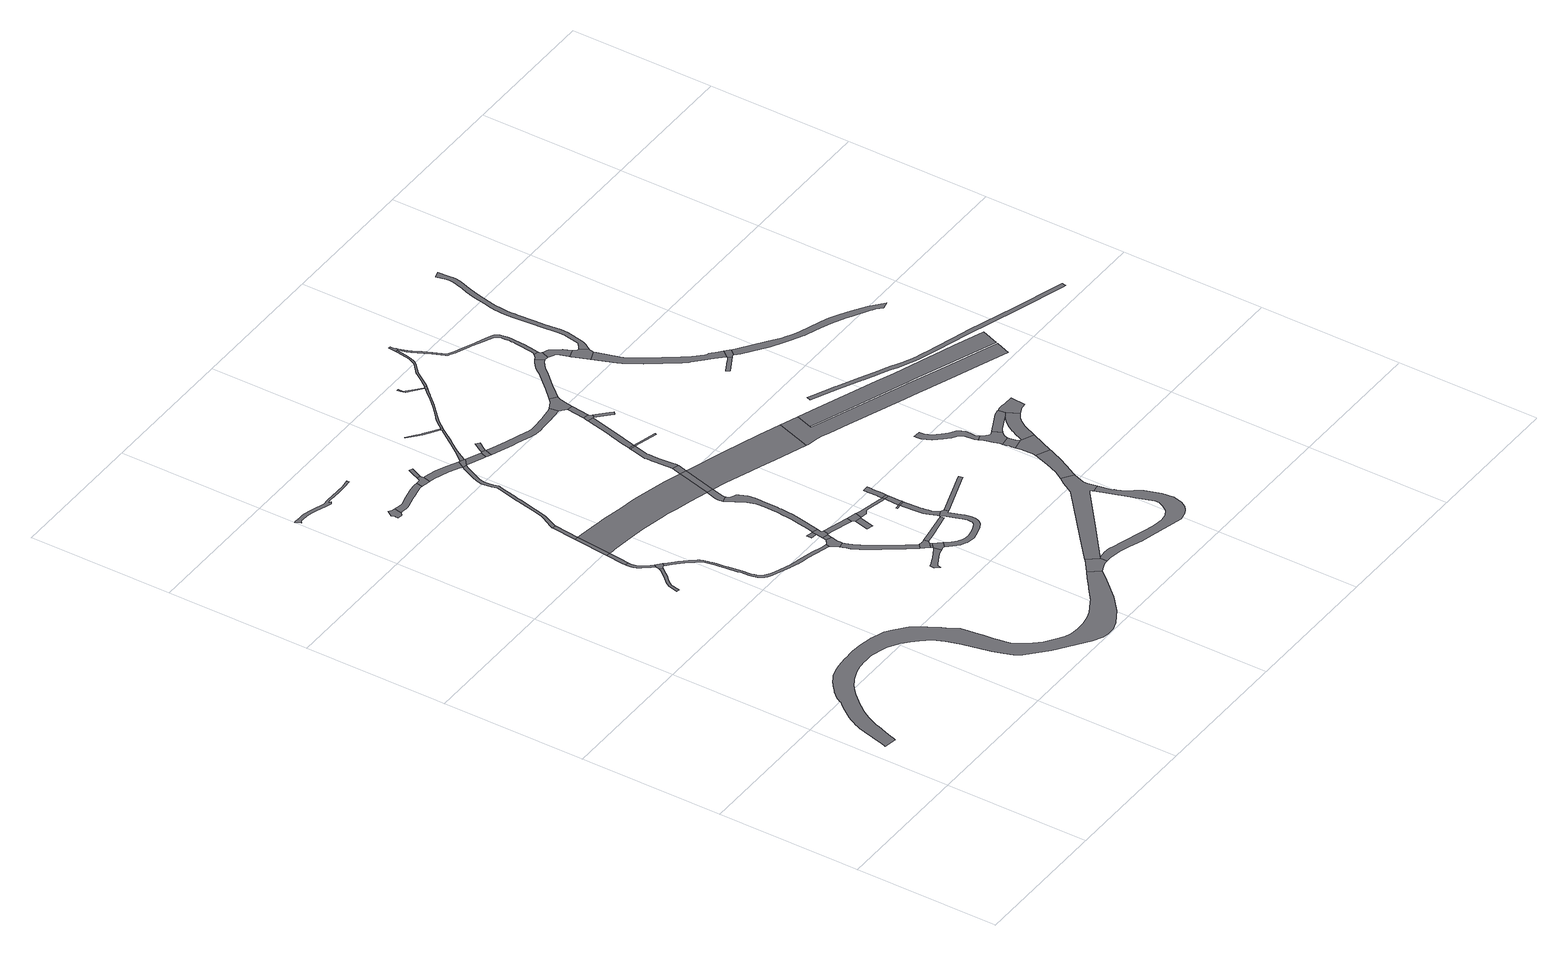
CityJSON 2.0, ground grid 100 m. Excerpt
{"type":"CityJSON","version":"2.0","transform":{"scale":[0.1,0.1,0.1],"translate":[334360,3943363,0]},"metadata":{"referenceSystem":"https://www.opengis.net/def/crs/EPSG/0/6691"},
"CityObjects":{
"road1":{"type":"Road","attributes":{"function":"2","RoadStructureAttribute.sectionType":"1"},"geometry":[{"type":"MultiSurface","lod":"1","boundaries":[[[0,1,2,3,4,5,6,7,8,9,10,11,12,13,14,15,16,17,18,19,20,21,22,23,24,25,26,27,28,29,30,31,32,33,34,35,36,37,38,39,40,41,42,43,44,45,46,47,48,49,50,51,52,53,54,55,56,57,58,59,60,61,62,63,64,65,66,67,68,69,70,71,72,73,74,75,76,77,78,79,80,81,82,83,84,85,86,87,88,89,90,91,92,93,94,95,96,97,98,99,100,101,102,103,104,105,106,107,108,109,110,111,112,113,114,115,116,117,118,119,120,121,122,123,124,125,126,127,128,129,130,131,132,133,134,135,136,137,138,139,140,141,142]]]}]},
"road2":{"type":"Road","attributes":{"RoadStructureAttribute.sectionType":"1"},"geometry":[{"type":"MultiSurface","lod":"1","boundaries":[[[143,144,145,146,147,148,149,150,151,152,153,154,155,156,157,158,159,160]]]}]},
"road3":{"type":"Road","attributes":{"RoadStructureAttribute.sectionType":"1"},"geometry":[{"type":"MultiSurface","lod":"1","boundaries":[[[161,162,163,164,165,166,167,168,169,170,171,172,173,174,175,176,177,178]]]}]},
"road4":{"type":"Road","attributes":{"RoadStructureAttribute.sectionType":"7"},"geometry":[{"type":"MultiSurface","lod":"1","boundaries":[[[179,180,178,177,181,182]]]}]},
"road5":{"type":"Road","geometry":[{"type":"MultiSurface","lod":"1","boundaries":[[[183,184,185,186,187,188,169,168,189,190,191,143,160]]]}]},
"road6":{"type":"Road","geometry":[{"type":"MultiSurface","lod":"1","boundaries":[[[192,193,194,195,196,197,198,199,200,201,202,203,204,205,206,207,208,209,210,211,212,213,214,215,216,217,218,219,220,221,222,223,224,225,226,227,228,229,230,231,232,233]]]}]},
"road7":{"type":"Road","geometry":[{"type":"MultiSurface","lod":"1","boundaries":[[[234,235,236,237,238,239,240,241,242,243]]]}]},
"road8":{"type":"Road","geometry":[{"type":"MultiSurface","lod":"1","boundaries":[[[244,245,179,182]]]}]},
"road9":{"type":"Road","attributes":{"RoadStructureAttribute.sectionType":"7"},"geometry":[{"type":"MultiSurface","lod":"1","boundaries":[[[246,245,244,247,248]]]}]},
"road10":{"type":"Road","attributes":{"RoadStructureAttribute.sectionType":"1"},"geometry":[{"type":"MultiSurface","lod":"1","boundaries":[[[249,250,251,252,253,254,255,256,257,258,259,260,261,262,263,264,265,266,267,236,235]]]}]},
"road11":{"type":"Road","attributes":{"RoadStructureAttribute.sectionType":"1"},"geometry":[{"type":"MultiSurface","lod":"1","boundaries":[[[268,269,270,271,272,273,274,275,276,277,278,279,280,281,282,283,284,285,286,287,288,289,290,291,292,293,294,295,296,297,298,299,188,187,300,301,302,303,304,305,306,307,308,309,310,311,312,313,314,315,316,317,318,319,320,321,322,323,324,325,326,327,328,329,330,331,332,333]]]}]},
"road12":{"type":"Road","geometry":[{"type":"MultiSurface","lod":"1","boundaries":[[[334,335,336,337,260,259,338,339,340,341,342,343,344,345]]]}]},
"road13":{"type":"Road","attributes":{"RoadStructureAttribute.sectionType":"1"},"geometry":[{"type":"MultiSurface","lod":"1","boundaries":[[[346,347,348,349,350,351,352,353,354,355,356,357,358,359,360,361,362,363,364,365,366,367,368,369,370,371,372,373,374,375,376,377,378,379,380,381,382,383,384,385,386,387,388,246,248]]]}]},
"road14":{"type":"Road","geometry":[{"type":"MultiSurface","lod":"1","boundaries":[[[389,390,391,392,334,345]]]}]},
"road15":{"type":"Road","attributes":{"function":"1","RoadStructureAttribute.sectionType":"1"},"geometry":[{"type":"MultiSurface","lod":"1","boundaries":[[[393,394,395,396,397,398,399,400,401,402,403,404,405,406,407,408,409,410,411,412,413,414,244,182]]]}]},
"road16":{"type":"Road","geometry":[{"type":"MultiSurface","lod":"1","boundaries":[[[415,416,417,418,419,420,421,422,268,333,423,424]]]}]},
"road17":{"type":"Road","attributes":{"RoadStructureAttribute.sectionType":"1"},"geometry":[{"type":"MultiSurface","lod":"1","boundaries":[[[425,426,427,428,429,341,340,430,431,432,433,434,435,436,437]]]}]},
"road18":{"type":"Road","attributes":{"RoadStructureAttribute.sectionType":"1"},"geometry":[{"type":"MultiSurface","lod":"1","boundaries":[[[438,439,440,441,442,443,444,445,446,447,448,449,450,451,452,453,454,455,456]]]}]},
"road19":{"type":"Road","geometry":[{"type":"MultiSurface","lod":"1","boundaries":[[[457,458,459,460,461,462]]]}]},
"road20":{"type":"Road","attributes":{"RoadStructureAttribute.sectionType":"1"},"geometry":[{"type":"MultiSurface","lod":"1","boundaries":[[[419,418,463,464]]]}]},
"road21":{"type":"Road","attributes":{"RoadStructureAttribute.sectionType":"1"},"geometry":[{"type":"MultiSurface","lod":"1","boundaries":[[[465,466,467,468,469,470,471,472,473,415,424,474,475,476,477,478,479,480,481,482,483]]]}]},
"road22":{"type":"Road","geometry":[{"type":"MultiSurface","lod":"1","boundaries":[[[484,485,486,487,488,457,462,489,464,463,490,491,492,493]]]}]},
"road23":{"type":"Road","geometry":[{"type":"MultiSurface","lod":"1","boundaries":[[[494,495,496,437,436,367,366,497]]]}]},
"road24":{"type":"Road","geometry":[{"type":"MultiSurface","lod":"1","boundaries":[[[482,498,499,500,501,502,503,504,505,506,507,508,509,510,511,483]]]}]},
"road25":{"type":"Road","attributes":{"RoadStructureAttribute.sectionType":"1"},"geometry":[{"type":"MultiSurface","lod":"1","boundaries":[[[512,499,498,513,514,515]]]}]},
"road26":{"type":"Road","geometry":[{"type":"MultiSurface","lod":"1","boundaries":[[[516,515,514,517,456,455,518,519,520]]]}]},
"road27":{"type":"Road","attributes":{"RoadStructureAttribute.sectionType":"1"},"geometry":[{"type":"MultiSurface","lod":"1","boundaries":[[[492,521,522,523,493]]]}]},
"road28":{"type":"Road","attributes":{"RoadStructureAttribute.sectionType":"1"},"geometry":[{"type":"MultiSurface","lod":"1","boundaries":[[[524,494,497,525,526,527]]]}]},
"road29":{"type":"Road","attributes":{"RoadStructureAttribute.sectionType":"1"},"geometry":[{"type":"MultiSurface","lod":"1","boundaries":[[[528,529,530,531,532,533,534,535,536,537,538,539,540,541,542,543,544,545,546,547,548,488,487,549,550,551,552,553,554,555,556,557,558,559,560,561,562,563,564,565,566,567,568,569,570,571]]]}]},
"road30":{"type":"Road","geometry":[{"type":"MultiSurface","lod":"1","boundaries":[[[572,573,574,575,576]]]}]},
"road31":{"type":"Road","geometry":[{"type":"MultiSurface","lod":"1","boundaries":[[[577,578,579,580,581,582,64,63]]]}]},
"road32":{"type":"Road","geometry":[{"type":"MultiSurface","lod":"1","boundaries":[[[583,584,585,586,587,588,524,527]]]}]},
"road33":{"type":"Road","attributes":{"RoadStructureAttribute.sectionType":"7"},"geometry":[{"type":"MultiSurface","lod":"1","boundaries":[[[589,590,591,592,593,404,594,595,596,597,528,571]]]}]},
"road34":{"type":"Road","attributes":{"RoadStructureAttribute.sectionType":"1"},"geometry":[{"type":"MultiSurface","lod":"1","boundaries":[[[598,599,600,601,602,603,604,605,606,607,496,495]]]}]},
"road35":{"type":"Road","geometry":[{"type":"MultiSurface","lod":"1","boundaries":[[[608,523,522,609,610,572,576,611,612,613]]]}]},
"road36":{"type":"Road","geometry":[{"type":"MultiSurface","lod":"1","boundaries":[[[586,614,615,616,617,618,587]]]}]},
"road37":{"type":"Road","attributes":{"RoadStructureAttribute.sectionType":"1"},"geometry":[{"type":"MultiSurface","lod":"1","boundaries":[[[619,620,621,622,623,506,505]]]}]},
"road38":{"type":"Road","attributes":{"RoadStructureAttribute.sectionType":"1"},"geometry":[{"type":"MultiSurface","lod":"1","boundaries":[[[624,625,626,627,628,629,630,631,632,633,634]]]}]},
"road39":{"type":"Road","attributes":{"RoadStructureAttribute.sectionType":"1"},"geometry":[{"type":"MultiSurface","lod":"1","boundaries":[[[635,636,637,638,639,640,641,642,643,644,645,646,647,648,649,650,651,652,653,654,655,656,657,516,520,658,659,660,661,662,663,664,665,666,667,668,669,670,671,672,673,674,675,676,677,678,679,680]]]}]},
"road40":{"type":"Road","geometry":[{"type":"MultiSurface","lod":"1","boundaries":[[[405,404,593,681]]]}]},
"road41":{"type":"Road","geometry":[{"type":"MultiSurface","lod":"1","boundaries":[[[633,682,603,602,683,684,685,634]]]}]},
"road42":{"type":"Road","attributes":{"RoadStructureAttribute.sectionType":"1"},"geometry":[{"type":"MultiSurface","lod":"1","boundaries":[[[686,687,688,689,690,691,692,693,694,695,696,697,698,699,608,613]]]}]},
"road43":{"type":"Road","attributes":{"RoadStructureAttribute.sectionType":"7"},"geometry":[{"type":"MultiSurface","lod":"1","boundaries":[[[700,701,405,681]]]}]},
"road44":{"type":"Road","geometry":[{"type":"MultiSurface","lod":"1","boundaries":[[[702,703,704,705]]]}]},
"road45":{"type":"Road","geometry":[{"type":"MultiSurface","lod":"1","boundaries":[[[706,707,708,709,710,711,712,713,636,635,714,715,716,717,718,719,720,721,722,705]]]}]},
"road46":{"type":"Road","geometry":[{"type":"MultiSurface","lod":"1","boundaries":[[[722,723,724,702,705]]]}]},
"road47":{"type":"Road","attributes":{"RoadStructureAttribute.sectionType":"1"},"geometry":[{"type":"MultiSurface","lod":"1","boundaries":[[[694,725,724,723,726,727,728,729]]]}]},
"road48":{"type":"Road","attributes":{"RoadStructureAttribute.sectionType":"1"},"geometry":[{"type":"MultiSurface","lod":"1","boundaries":[[[584,730,731,732,733,734,735,736,737,738,739,740,741,742,743,744,745,746,747,748,749,750,751,585]]]}]},
"road49":{"type":"Road","geometry":[{"type":"MultiSurface","lod":"1","boundaries":[[[752,695,694,729]]]}]},
"road50":{"type":"Road","geometry":[{"type":"MultiSurface","lod":"1","boundaries":[[[752,753,754,755,756,757,758,759,760,695]]]}]},
"road51":{"type":"Road","geometry":[{"type":"MultiSurface","lod":"1","boundaries":[[[761,762,763,764]]]}]},
"road52":{"type":"Road","attributes":{"RoadStructureAttribute.sectionType":"1"},"geometry":[{"type":"MultiSurface","lod":"1","boundaries":[[[763,765,766,767,768,769,770,771,772,701,700,773,774,775,776,777,778,779,764,780,781,761,764]]]}]},
"road53":{"type":"Road","attributes":{"RoadStructureAttribute.sectionType":"1"},"geometry":[{"type":"MultiSurface","lod":"1","boundaries":[[[782,783,784,785,786,787,788,789,790,791,792,684,683,793,794,795,796,797,798,799,800,801,802,803,804,805,806]]]}]},
"road54":{"type":"Road","attributes":{"RoadStructureAttribute.sectionType":"1"},"geometry":[{"type":"MultiSurface","lod":"1","boundaries":[[[807,808,809,810,811,762,761,812,813,814,815,816]]]}]},
"road55":{"type":"Road","geometry":[{"type":"MultiSurface","lod":"1","boundaries":[[[593,817,818,819,820,821,822,823,824,825,826,827,828,681]]]}]},
"road56":{"type":"Road","geometry":[{"type":"MultiSurface","lod":"1","boundaries":[[[829,830,581,580,831,832,833,834,835,836,837,838,839,840,841,842]]]}]},
"road57":{"type":"Road","attributes":{"RoadStructureAttribute.sectionType":"1"},"geometry":[{"type":"MultiSurface","lod":"1","boundaries":[[[679,843,844,845,846,680]]]}]},
"road58":{"type":"Road","attributes":{"RoadStructureAttribute.sectionType":"1"},"geometry":[{"type":"MultiSurface","lod":"1","boundaries":[[[847,848,849,850,851,852,853,854,855,856,857,858,859,860,861,862,580,579,863,864,865,866,867,868,869,870,871,872,873,874,875,876,877,878,879,880,881,882,883,884,836,835]]]}]},
"road59":{"type":"Road","geometry":[{"type":"MultiSurface","lod":"1","boundaries":[[[885,886,887,888,889,890,891,892,893,894,895,896]]]}]},
"road60":{"type":"Road","geometry":[{"type":"MultiSurface","lod":"1","boundaries":[[[805,897,898,899,885,896,900,806]]]}]},
"road61":{"type":"Road","geometry":[{"type":"MultiSurface","lod":"1","boundaries":[[[901,902,903,807,816,904,905,906,907,908]]]}]},
"road62":{"type":"Road","attributes":{"RoadStructureAttribute.sectionType":"1"},"geometry":[{"type":"MultiSurface","lod":"1","boundaries":[[[909,910,901,908]]]}]},
"road63":{"type":"Road","geometry":[{"type":"MultiSurface","lod":"1","boundaries":[[[905,911,912,913,914,915,916,906]]]}]},
"road64":{"type":"Road","geometry":[{"type":"MultiSurface","lod":"1","boundaries":[[[917,918,741,740,910,909,919,920,921,922,923]]]}]},
"road65":{"type":"Road","attributes":{"RoadStructureAttribute.sectionType":"1"},"geometry":[{"type":"MultiSurface","lod":"1","boundaries":[[[924,925,926,927,928,929,930,931,932,933,934,935,898,897,936,937,938,939,940,941,942,943,944,945,946,947,948]]]}]},
"road66":{"type":"Road","attributes":{"RoadStructureAttribute.sectionType":"1"},"geometry":[{"type":"MultiSurface","lod":"1","boundaries":[[[949,950,951,952,953,954,955,956,923,922,957,958,959,960,961,962]]]}]},
"road67":{"type":"Road","geometry":[{"type":"MultiSurface","lod":"1","boundaries":[[[947,963,964,965,966,967,968,948]]]}]},
"road68":{"type":"Road","attributes":{"function":"2","RoadStructureAttribute.sectionType":"1"},"geometry":[{"type":"MultiSurface","lod":"1","boundaries":[[[969,970,971,972,973,974,975,976,977,978,840,839]]]}]},
"road69":{"type":"Road","attributes":{"RoadStructureAttribute.sectionType":"1"},"geometry":[{"type":"MultiSurface","lod":"1","boundaries":[[[979,980,981,982,983,984,985,986,987,988,989,990,991,992,993,994,995,996,997,998,999,1000,1001,1002,1003,1004,1005,1006,964,963,1007,1008,1009,1010,1011,1012,1013,1014,1015,1016,1017,1018,1019,1020,1021,1022,1023,1024,1025,1026,1027,1028,1029,1030,1031,1032,1033,1034]]]}]},
"road70":{"type":"Road","attributes":{"RoadStructureAttribute.sectionType":"1"},"geometry":[{"type":"MultiSurface","lod":"1","boundaries":[[[1035,1036,1037,1038,1039,1040,1041,1042,1043,1044,1045,1046,1047,1048,1049,1050,1051,1052,1053,1054,1055,1056,1057,1058,1059,1060,1061,1062,1063,1064,1065,1066,1067,1068]]]}]},
"road71":{"type":"Road","geometry":[{"type":"MultiSurface","lod":"1","boundaries":[[[1069,1070,1071,1072,1073,1074,1075,979,1034,1076,1077,949,962]]]}]},
"road72":{"type":"Road","attributes":{"RoadStructureAttribute.sectionType":"1"},"geometry":[{"type":"MultiSurface","lod":"1","boundaries":[[[1078,1079,1080,1081,1082,1083,1084,1085,1086,1087,1088,1089,1090]]]}]},
"road73":{"type":"Road","geometry":[{"type":"MultiSurface","lod":"1","boundaries":[[[1089,1091,1092,1093,1094,975,974,1095,1096,1097,1098,1090]]]}]},
"road74":{"type":"Road","geometry":[{"type":"MultiSurface","lod":"1","boundaries":[[[1099,1100,1101,1102,1103,1035,1068,1104,1105,1106,1107,1108,1083,1082,1109,1110,1111]]]}]},
"road75":{"type":"Road","attributes":{"RoadStructureAttribute.sectionType":"1"},"geometry":[{"type":"MultiSurface","lod":"1","boundaries":[[[1112,1113,1114,1115,1116,1072,1071,1117,1118,1119,1120,1121]]]}]},
"road76":{"type":"Road","geometry":[{"type":"MultiSurface","lod":"1","boundaries":[[[1122,1123,1124,1125,1126,1127,1128,1129,1130,1131,1112,1121]]]}]},
"road77":{"type":"Road","attributes":{"RoadStructureAttribute.sectionType":"1"},"geometry":[{"type":"MultiSurface","lod":"1","boundaries":[[[1132,1133,1134,1135,1136,1137,1099,1111,1138,1139,1140,1141]]]}]},
"road78":{"type":"Road","attributes":{"function":"2","RoadStructureAttribute.sectionType":"7"},"geometry":[{"type":"MultiSurface","lod":"1","boundaries":[[[1095,1142,1143,1144,1145,1146,1147,1148,1149,1150,1151,1152,1153,1141,1154,1155,1156,1157,1158,1159,1160,1161,1162,1163,1096]]]}]},
"road79":{"type":"Road","attributes":{"RoadStructureAttribute.sectionType":"1"},"geometry":[{"type":"MultiSurface","lod":"1","boundaries":[[[1124,1164,1165,1166,1167,1168,1169,1170,1171,1172,1173,1174,1175,1176,1177,1178,1179,1180,1181,1182,1183,1184,1185,1186,1187,1188,1189,1125]]]}]},
"road80":{"type":"Road","geometry":[{"type":"MultiSurface","lod":"1","boundaries":[[[1190,1191,1192,1193,1194,1195,1196]]]}]},
"road81":{"type":"Road","attributes":{"function":"1","RoadStructureAttribute.sectionType":"1"},"geometry":[{"type":"MultiSurface","lod":"1","boundaries":[[[1197,1198,1199,1200,1201,1202,1203,1204,1205,826,825,1206,1207,1208,1209,1210,1211,1212,1213,1214,1215,1216]]]}]},
"road82":{"type":"Road","geometry":[{"type":"MultiSurface","lod":"1","boundaries":[[[1217,1218,1219,1220,1221,1132,1141,1153,1222,1223,1224,1225,1226,1227,1228]]]}]},
"road83":{"type":"Road","geometry":[{"type":"MultiSurface","lod":"1","boundaries":[[[1229,1230,1174,1173,1231,1190,1196,1232,1233,1234]]]}]},
"road84":{"type":"Road","attributes":{"RoadStructureAttribute.sectionType":"1"},"geometry":[{"type":"MultiSurface","lod":"1","boundaries":[[[1235,1236,1237,1238,1239,1240,1241,1242,1243,1244,1245,1246,1247,1248,1249,1250,1251,1252,1253,1254,1255,1256,1257,1128,1127,1258,1259,1260,1261,1262,1263,1264,1265,1266,1267,1268,1269,1270,1271,1272,1273,1274,1275,1276,1277,1278,1279,1280,1281,1282]]]}]},
"road85":{"type":"Road","geometry":[{"type":"MultiSurface","lod":"1","boundaries":[[[1283,1284,1285,1286,1287,1288,1289,1290,1205,1204,1291,1292,1293,1294,1295,1296]]]}]},
"road86":{"type":"Road","attributes":{"RoadStructureAttribute.sectionType":"1"},"geometry":[{"type":"MultiSurface","lod":"1","boundaries":[[[1297,1298,1299,1300,1301,1302,1303,1304,1305,1306,1307,1308,1309,1310,1311,1312,1229,1234,1313,1314,1315,1316,1317,1318,1319,1320,1321,1322,1323,1324,1325,1326,1327,1328,1329]]]}]},
"road87":{"type":"Road","attributes":{"RoadStructureAttribute.sectionType":"1"},"geometry":[{"type":"MultiSurface","lod":"1","boundaries":[[[1330,1331,1332,1333,1334,1335,1336,1337,1338,1339,1340,1341,1342,1343,1344,1345,1346,1347,1348,1349,1350,1351,1352,1353,1354,1355,1356,1357,1358,1359,1360,1361,1362,1363,1364,1365,1366,1367,1368,1369,1370,1371,1372,1373,1374,1375]]]}]}
},
"vertices":[
[210,535,0],[219,562,0],[234,606,0],[258,670,0],[268,697,0],[279,723,0],[296,759,0],[317,800,0],[336,830,0],[365,868,0],[383,889,0],[441,953,0],[449,961,0],[460,973,0],[476,988,0],[479,990,0],[494,1003,0],[519,1021,0],[544,1037,0],[562,1048,0],[580,1056,0],[611,1068,0],[638,1078,0],[663,1085,0],[689,1090,0],[711,1092,0],[734,1094,0],[776,1094,0],[809,1094,0],[837,1090,0],[861,1085,0],[883,1078,0],[918,1066,0],[940,1058,0],[961,1046,0],[980,1036,0],[1001,1022,0],[1018,1012,0],[1037,996,0],[1064,971,0],[1102,929,0],[1154,868,0],[1188,792,0],[1198,759,0],[1219,692,0],[1243,571,0],[1246,560,0],[1247,556,0],[1258,506,0],[1279,432,0],[1303,373,0],[1330,328,0],[1465,204,0],[1676,50,0],[1748,12,0],[1795,6,0],[1847,9,0],[1907,28,0],[2009,88,0],[2082,152,0],[2114,181,0],[2205,280,0],[2250,332,0],[2290,378,0],[2231,453,0],[2188,420,0],[2114,361,0],[2110,359,0],[2102,352,0],[2012,281,0],[1990,269,0],[1906,221,0],[1856,203,0],[1792,192,0],[1731,190,0],[1672,196,0],[1626,214,0],[1572,247,0],[1511,292,0],[1444,360,0],[1410,412,0],[1391,456,0],[1380,495,0],[1375,527,0],[1370,566,0],[1361,639,0],[1358,664,0],[1345,765,0],[1342,787,0],[1311,836,0],[1285,891,0],[1245,966,0],[1185,1055,0],[1170,1067,0],[1096,1131,0],[1073,1147,0],[1059,1154,0],[1031,1166,0],[986,1182,0],[966,1188,0],[937,1194,0],[905,1199,0],[866,1207,0],[839,1209,0],[797,1212,0],[765,1212,0],[737,1211,0],[706,1209,0],[666,1207,0],[627,1202,0],[612,1201,0],[594,1197,0],[568,1191,0],[532,1179,0],[505,1164,0],[477,1147,0],[455,1131,0],[445,1123,0],[430,1111,0],[398,1083,0],[397,1083,0],[375,1060,0],[355,1035,0],[347,1022,0],[338,1006,0],[331,991,0],[324,983,0],[311,969,0],[281,932,0],[237,872,0],[225,851,0],[217,837,0],[210,824,0],[197,797,0],[187,773,0],[179,751,0],[173,732,0],[163,695,0],[156,671,0],[143,625,0],[127,562,0],[117,531,0],[203,516,0],
[834,2641,0],[825,2624,0],[785,2574,0],[771,2560,0],[745,2534,0],[733,2519,0],[722,2499,0],[718,2484,0],[705,2430,0],[725,2425,0],[737,2479,0],[741,2492,0],[750,2508,0],[760,2521,0],[778,2539,0],[800,2561,0],[841,2613,0],[852,2625,0],
[754,2827,0],[756,2804,0],[758,2794,0],[760,2783,0],[767,2760,0],[781,2734,0],[819,2689,0],[837,2668,0],[852,2685,0],[833,2702,0],[798,2745,0],[787,2768,0],[783,2779,0],[780,2790,0],[779,2805,0],[780,2825,0],[781,2833,0],[755,2834,0],
[771,2981,0],[758,2859,0],[788,2898,0],[797,2978,0],
[856,2629,0],[857,2631,0],[862,2635,0],[868,2636,0],[872,2635,0],[888,2652,0],[838,2662,0],[838,2654,0],[838,2652,0],
[28,4712,0],[32,4715,0],[41,4719,0],[42,4720,0],[44,4720,0],[58,4720,0],[59,4720,0],[102,4717,0],[142,4708,0],[173,4699,0],[236,4675,0],[277,4660,0],[291,4668,0],[295,4671,0],[279,4676,0],[276,4680,0],[277,4682,0],[291,4683,0],[314,4686,0],[324,4686,0],[348,4685,0],[407,4681,0],[464,4684,0],[522,4690,0],[520,4705,0],[463,4699,0],[407,4696,0],[348,4700,0],[313,4701,0],[289,4698,0],[263,4696,0],[250,4698,0],[181,4723,0],[148,4732,0],[105,4742,0],[86,4743,0],[59,4745,0],[44,4746,0],[42,4746,0],[19,4747,0],[4,4745,0],[23,4707,0],
[423,4244,0],[437,4256,0],[451,4310,0],[427,4316,0],[406,4330,0],[379,4289,0],[387,4275,0],[387,4263,0],[387,4245,0],[420,4241,0],
[824,3226,0],[799,3229,0],
[818,3406,0],[844,3400,0],[844,3401,0],
[445,4257,0],[453,4257,0],[488,4253,0],[503,4253,0],[521,4256,0],[591,4272,0],[613,4277,0],[670,4290,0],[700,4295,0],[715,4295,0],[729,4294,0],[735,4339,0],[717,4340,0],[697,4340,0],[662,4335,0],[646,4331,0],[581,4316,0],[514,4298,0],[503,4297,0],
[1594,1927,0],[1554,1933,0],[1482,1955,0],[1432,1967,0],[1370,1982,0],[1362,1983,0],[1323,1992,0],[1316,1994,0],[1311,1995,0],[1195,2039,0],[1166,2051,0],[1144,2065,0],[1134,2073,0],[1125,2080,0],[1117,2089,0],[1110,2103,0],[1102,2127,0],[1097,2151,0],[1091,2207,0],[1077,2301,0],[1074,2329,0],[1067,2381,0],[1063,2407,0],[1062,2412,0],[1057,2434,0],[1049,2462,0],[1042,2483,0],[1035,2495,0],[1002,2533,0],[957,2584,0],[929,2614,0],[897,2644,0],[915,2600,0],[948,2564,0],[987,2520,0],[1006,2497,0],[1025,2479,0],[1027,2476,0],[1034,2457,0],[1041,2430,0],[1048,2404,0],[1051,2379,0],[1054,2356,0],[1061,2299,0],[1072,2226,0],[1075,2205,0],[1079,2149,0],[1085,2122,0],[1091,2095,0],[1104,2073,0],[1114,2058,0],[1130,2047,0],[1158,2032,0],[1187,2021,0],[1285,1983,0],[1297,1978,0],[1299,1977,0],[1328,1966,0],[1338,1964,0],[1366,1957,0],[1400,1949,0],[1426,1943,0],[1476,1931,0],[1549,1908,0],[1578,1901,0],[1585,1900,0],
[781,4366,0],[772,4344,0],[767,4340,0],[756,4339,0],[734,4293,0],[777,4284,0],[793,4281,0],[805,4335,0],[802,4338,0],[802,4342,0],[803,4348,0],[805,4359,0],
[845,3404,0],[852,3423,0],[863,3447,0],[892,3507,0],[897,3523,0],[913,3595,0],[942,3719,0],[946,3735,0],[951,3761,0],[952,3766,0],[979,3876,0],[985,3900,0],[985,3907,0],[977,3942,0],[970,3984,0],[970,4004,0],[971,4009,0],[977,4038,0],[990,4071,0],[1033,4161,0],[1047,4183,0],[1020,4189,0],[1012,4173,0],[968,4081,0],[954,4045,0],[946,4007,0],[946,3993,0],[946,3982,0],[956,3939,0],[965,3905,0],[965,3903,0],[959,3881,0],[933,3770,0],[926,3739,0],[923,3725,0],[914,3688,0],[894,3601,0],[888,3574,0],[878,3529,0],[873,3514,0],[842,3458,0],[828,3433,0],[818,3408,0],
[820,4395,0],[841,4435,0],[819,4446,0],[797,4405,0],
[829,2974,0],[846,2972,0],[917,2965,0],[1031,2950,0],[1078,2943,0],[1129,2935,0],[1208,2921,0],[1295,2901,0],[1314,2897,0],[1391,2877,0],[1496,2849,0],[1626,2813,0],[1692,3051,0],[1570,3088,0],[1351,3141,0],[1323,3147,0],[1266,3158,0],[1186,3172,0],[1061,3193,0],[1022,3198,0],[953,3209,0],[861,3222,0],
[1658,1853,0],[1657,1868,0],[1658,1890,0],[1667,1936,0],[1630,1952,0],[1626,1947,0],[1600,1927,0],[1596,1926,0],[1601,1872,0],[1617,1844,0],
[957,4286,0],[905,4308,0],[886,4316,0],[872,4320,0],[848,4326,0],[835,4272,0],[867,4263,0],[883,4257,0],[934,4235,0],[1012,4198,0],[1018,4194,0],[1020,4192,0],[1053,4240,0],
[1896,1345,0],[1886,1340,0],[1870,1330,0],[1816,1304,0],[1812,1302,0],[1783,1289,0],[1761,1280,0],[1755,1249,0],[1782,1217,0],[1787,1239,0],[1793,1247,0],[1806,1257,0],[1829,1269,0],[1838,1274,0],[1884,1296,0],[1897,1301,0],[1917,1306,0],[1933,1310,0],[1920,1359,0],
[1645,2063,0],[1640,2064,0],[1598,2070,0],[1595,2034,0],[1637,2030,0],[1640,2030,0],
[1675,1970,0],[1634,1977,0],
[1854,1519,0],[1767,1638,0],[1739,1683,0],[1728,1701,0],[1699,1749,0],[1676,1793,0],[1668,1816,0],[1662,1836,0],[1661,1841,0],[1623,1826,0],[1630,1803,0],[1639,1777,0],[1664,1729,0],[1694,1680,0],[1733,1616,0],[1810,1512,0],[1822,1495,0],[1871,1431,0],[1902,1455,0],
[1687,2015,0],[1681,2017,0],[1680,2020,0],[1687,2049,0],[1650,2063,0],[1643,2028,0],[1677,1972,0],[1680,1974,0],[1686,1974,0],[1696,2012,0],
[1094,4222,0],[1094,4225,0],[1061,4239,0],[1051,4185,0],
[1912,1379,0],[1945,1405,0],[1947,1410,0],[1951,1415,0],[1952,1416,0],[1955,1418,0],[1958,1420,0],[1960,1422,0],[1955,1454,0],[1935,1451,0],[1925,1450,0],[1918,1450,0],[1913,1451,0],[1908,1452,0],
[1952,1395,0],[1915,1375,0],[1921,1367,0],[1953,1393,0],
[1996,1341,0],[1922,1364,0],[1952,1315,0],[1959,1315,0],[1965,1315,0],
[1719,1964,0],[1867,1922,0],[1878,1961,0],
[1202,4176,0],[1056,4184,0],[1168,4136,0],[1182,4129,0],
[1606,2683,0],[1612,2673,0],[1619,2662,0],[1642,2621,0],[1662,2585,0],[1676,2555,0],[1683,2536,0],[1689,2520,0],[1693,2501,0],[1695,2481,0],[1697,2452,0],[1697,2415,0],[1696,2381,0],[1695,2362,0],[1695,2347,0],[1691,2303,0],[1688,2270,0],[1683,2235,0],[1673,2176,0],[1659,2102,0],[1653,2071,0],[1698,2093,0],[1713,2169,0],[1723,2229,0],[1728,2266,0],[1731,2300,0],[1735,2345,0],[1735,2360,0],[1736,2380,0],[1737,2415,0],[1737,2452,0],[1738,2483,0],[1737,2505,0],[1737,2540,0],[1737,2567,0],[1736,2576,0],[1731,2588,0],[1708,2639,0],[1704,2645,0],[1700,2651,0],[1688,2657,0],[1661,2672,0],[1652,2682,0],[1648,2694,0],
[1882,1902,0],[1857,1802,0],[1900,1791,0],[1925,1890,0],[1925,1892,0],
[2324,395,0],[2363,407,0],[2392,409,0],[2389,459,0],[2328,530,0],[2324,526,0],
[1192,4125,0],[1219,4115,0],[1238,4165,0],[1236,4169,0],[1212,4178,0],[1208,4177,0],
[1647,2703,0],[1647,2707,0],[1647,2715,0],[1650,2728,0],[1670,2801,0],[1605,2740,0],[1601,2717,0],[1600,2706,0],[1602,2693,0],
[1094,4232,0],[1137,4307,0],[1191,4382,0],[1200,4394,0],[1268,4490,0],[1258,4497,0],[1193,4407,0],[1173,4379,0],[1126,4314,0],[1066,4239,0],
[1946,1942,0],[1877,1913,0],[1881,1907,0],[1926,1894,0],[1929,1895,0],[1933,1895,0],
[1243,4181,0],[1247,4187,0],[1279,4235,0],[1253,4254,0],[1221,4194,0],
[1966,1423,0],[2027,1435,0],[2206,1471,0],[2200,1496,0],[2020,1466,0],
[1210,4548,0],[1166,4577,0],[1161,4580,0],[1120,4611,0],[1076,4650,0],[1070,4642,0],[1114,4603,0],[1156,4572,0],[1188,4551,0],[1256,4505,0],[1263,4512,0],
[2245,1521,0],[2208,1505,0],[2211,1498,0],[2224,1466,0],[2245,1412,0],[2257,1371,0],[2265,1338,0],[2265,1318,0],[2262,1306,0],[2257,1295,0],[2249,1286,0],[2226,1274,0],[2190,1261,0],[2156,1254,0],[2137,1251,0],[2122,1252,0],[2110,1253,0],[2095,1256,0],[2077,1264,0],[2066,1271,0],[2060,1274,0],[2045,1287,0],[2014,1320,0],[1984,1294,0],[2018,1257,0],[2035,1243,0],[2037,1242,0],[2058,1229,0],[2078,1220,0],[2082,1218,0],[2104,1213,0],[2120,1212,0],[2140,1211,0],[2163,1215,0],[2201,1223,0],[2242,1237,0],[2273,1254,0],[2291,1272,0],[2301,1294,0],[2305,1315,0],[2305,1342,0],[2296,1381,0],[2282,1425,0],[2261,1480,0],[2278,1486,0],[2269,1512,0],
[1736,3037,0],
[1258,4502,0],[1281,4507,0],[1271,4515,0],[1267,4512,0],
[1969,1889,0],[1977,1889,0],[1983,1892,0],[2001,1903,0],[2009,1905,0],[2018,1904,0],[2129,1880,0],[2150,1875,0],[2163,1872,0],[2163,1893,0],[2150,1896,0],[2140,1898,0],[1979,1933,0],[1955,1940,0],
[1755,3105,0],[1711,3118,0],
[2162,1772,0],[2128,1769,0],[2129,1759,0],[2163,1762,0],
[2163,1752,0],[2163,1743,0],[2170,1634,0],[2170,1632,0],[2173,1602,0],[2177,1584,0],[2183,1562,0],[2203,1517,0],[2221,1575,0],[2216,1593,0],[2212,1608,0],[2211,1623,0],[2211,1631,0],[2210,1636,0],[2204,1734,0],[2203,1745,0],[2203,1764,0],
[2202,1774,0],[2163,1772,0],
[2162,1801,0],[2202,1777,0],[2202,1802,0],[2202,1855,0],[2203,1872,0],
[1314,4079,0],[1369,4058,0],[1403,4046,0],[1508,4009,0],[1511,4008,0],[1541,4000,0],[1566,3996,0],[1587,3995,0],[1612,3997,0],[1693,4000,0],[1806,4010,0],[1794,4071,0],[1767,4064,0],[1727,4057,0],[1688,4051,0],[1586,4046,0],[1569,4047,0],[1557,4048,0],[1528,4057,0],[1526,4057,0],[1379,4108,0],[1281,4147,0],
[2203,1892,0],
[2203,1921,0],[2204,1988,0],[2205,2002,0],[2205,2029,0],[2165,2030,0],[2165,1995,0],[2164,1935,0],[2163,1922,0],
[1773,3441,0],[1734,3451,0],[1731,3441,0],[1770,3431,0],
[1726,3420,0],[1703,3327,0],[1702,3315,0],[1703,3307,0],[1704,3267,0],[1705,3245,0],[1709,3159,0],[1711,3120,0],[1756,3107,0],[1755,3120,0],[1752,3162,0],[1747,3246,0],[1744,3316,0],[1744,3321,0],[1765,3409,0],[1937,3387,0],[1940,3397,0],
[1516,4774,0],[1500,4757,0],[1489,4743,0],[1428,4677,0],[1418,4666,0],[1353,4607,0],[1337,4593,0],[1329,4587,0],[1311,4568,0],[1287,4538,0],[1287,4537,0],[1297,4529,0],[1302,4536,0],[1321,4559,0],[1330,4569,0],[1338,4579,0],[1360,4600,0],[1425,4659,0],[1436,4671,0],[1498,4737,0],[1505,4744,0],[1509,4749,0],[1522,4763,0],[1552,4795,0],[1544,4803,0],
[1824,3805,0],[1782,3637,0],[1773,3602,0],[1746,3500,0],[1739,3471,0],[1773,3442,0],[1777,3459,0],[1814,3601,0],[1821,3626,0],[1862,3795,0],
[1676,2799,0],[1764,2772,0],[1865,2737,0],[1906,2722,0],[1937,2711,0],[1949,2706,0],[2010,2684,0],[2123,2644,0],[2343,2564,0],[2428,2808,0],[2273,2862,0],[2018,2951,0],
[2836,964,0],[2505,682,0],[2614,639,0],[2895,865,0],[2914,880,0],[2923,864,0],[2927,859,0],[2980,868,0],[2969,931,0],[2966,960,0],[2997,1040,0],[2917,1092,0],[2890,1050,0],[2842,972,0],
[2604,1596,0],[2596,1620,0],[2595,1622,0],[2590,1620,0],
[2999,638,0],[3009,608,0],[3049,490,0],[3047,462,0],[3047,460,0],[3032,424,0],[3005,387,0],[2962,362,0],[2911,353,0],[2833,365,0],[2762,386,0],[2584,440,0],[2549,450,0],[2502,468,0],[2459,471,0],[2396,461,0],[2427,412,0],[2494,400,0],[2511,395,0],[2576,375,0],[2672,339,0],[2748,320,0],[2983,260,0],[3043,273,0],[3075,290,0],[3099,311,0],[3126,353,0],[3144,419,0],[3143,421,0],[3133,498,0],[3097,607,0],[3092,615,0],[3066,656,0],[3034,688,0],[3028,697,0],[3010,748,0],[3006,761,0],[2998,768,0],
[1550,4819,0],[1507,4855,0],[1461,4895,0],[1453,4906,0],[1451,4918,0],[1450,4942,0],[1440,4942,0],[1441,4917,0],[1444,4902,0],[1453,4888,0],[1485,4859,0],[1546,4810,0],
[1568,4813,0],[1560,4820,0],[1555,4819,0],[1546,4806,0],
[1832,3844,0],[1831,3835,0],[1829,3826,0],[1866,3797,0],[1870,3796,0],[1888,3816,0],[1875,3828,0],[1872,3838,0],
[1889,3966,0],[1850,3971,0],
[1885,3786,0],[1948,3725,0],[1967,3706,0],[1985,3724,0],[1966,3742,0],[1902,3804,0],
[1852,4101,0],[1818,4081,0],[1894,4001,0],[1904,4056,0],[1908,4070,0],[1919,4090,0],[1876,4122,0],
[1755,5138,0],[1746,5088,0],[1743,5073,0],[1738,5051,0],[1729,5027,0],[1721,5011,0],[1713,4999,0],[1645,4937,0],[1636,4926,0],[1600,4873,0],[1579,4844,0],[1569,4831,0],[1579,4824,0],[1589,4837,0],[1646,4918,0],[1654,4928,0],[1722,4991,0],[1732,5005,0],[1740,5023,0],[1749,5048,0],[1758,5086,0],[1767,5137,0],[1769,5157,0],[1770,5159,0],[1757,5160,0],
[2154,4410,0],[2129,4396,0],[2107,4377,0],[2081,4351,0],[2038,4297,0],[2034,4292,0],[1968,4220,0],[1947,4197,0],[1980,4158,0],[2001,4182,0],[2075,4263,0],[2120,4312,0],[2161,4346,0],[2184,4357,0],
[1772,5159,0],[1786,5165,0],[1783,5174,0],[1778,5196,0],[1775,5213,0],[1761,5214,0],
[3002,1051,0],[3042,1128,0],[3080,1200,0],[3104,1262,0],[3119,1294,0],[3122,1303,0],[3028,1344,0],[3014,1302,0],[2990,1238,0],[2958,1154,0],
[2226,4437,0],[2237,4501,0],[2243,4547,0],[2246,4579,0],[2249,4622,0],[2249,4644,0],[2248,4671,0],[2245,4698,0],[2239,4722,0],[2232,4733,0],[2229,4739,0],[2221,4749,0],[2205,4759,0],[2163,4776,0],[2107,4799,0],[2087,4806,0],[2077,4810,0],[2057,4817,0],[1984,4849,0],[1954,4861,0],[1945,4866,0],[1909,4885,0],[1905,4892,0],[1869,4968,0],[1842,5027,0],[1816,5084,0],[1805,5109,0],[1793,5146,0],[1779,5141,0],[1791,5104,0],[1802,5078,0],[1836,5004,0],[1856,4961,0],[1892,4885,0],[1899,4874,0],[1914,4866,0],[1947,4848,0],[1978,4836,0],[2041,4809,0],[2053,4804,0],[2101,4784,0],[2193,4739,0],[2203,4733,0],[2210,4724,0],[2215,4713,0],[2221,4693,0],[2223,4669,0],[2224,4644,0],[2224,4623,0],[2223,4617,0],[2221,4581,0],[2218,4550,0],[2212,4506,0],[2208,4474,0],[2203,4456,0],[2195,4442,0],
[3000,1735,0],[2993,1750,0],[2990,1765,0],[2991,1793,0],[2993,1821,0],[2991,1830,0],[2989,1838,0],[2984,1856,0],[2976,1869,0],[2965,1880,0],[2925,1907,0],[2891,1938,0],[2852,1985,0],[2840,2007,0],[2831,2029,0],[2829,2040,0],[2829,2062,0],[2779,2063,0],[2778,2036,0],[2782,2015,0],[2794,1985,0],[2811,1956,0],[2854,1903,0],[2894,1867,0],[2923,1849,0],[2934,1842,0],[2940,1833,0],[2943,1827,0],[2948,1817,0],[2950,1796,0],[2952,1762,0],[2956,1741,0],[2957,1738,0],[2964,1721,0],
[2194,4357,0],[2203,4357,0],[2213,4356,0],[2235,4410,0],[2227,4413,0],[2225,4415,0],[2224,4428,0],[2183,4430,0],[2170,4419,0],
[3093,1514,0],[3086,1532,0],[3081,1558,0],[3081,1563,0],[3080,1582,0],[3009,1574,0],[3012,1550,0],[3016,1528,0],[3018,1513,0],[3019,1511,0],[3019,1509,0],[3022,1491,0],[3099,1503,0],
[3028,1452,0],[3029,1433,0],[3032,1395,0],[3032,1372,0],[3193,1464,0],[3108,1501,0],[3104,1500,0],[3100,1502,0],
[3079,1699,0],[3059,1690,0],[3050,1688,0],[3042,1691,0],[3012,1720,0],[2967,1713,0],[2978,1686,0],[2996,1629,0],[3002,1609,0],[3007,1591,0],[3086,1607,0],[3095,1627,0],[3105,1637,0],
[2352,4269,0],[2328,4323,0],[2277,4390,0],[2268,4396,0],[2249,4405,0],[2252,4337,0],[2266,4327,0],[2276,4307,0],[2294,4252,0],[2294,4250,0],
[2298,4240,0],[2306,4214,0],[2340,4127,0],[2412,4155,0],[2414,4175,0],[2418,4189,0],[2389,4246,0],[2384,4243,0],[2377,4242,0],[2373,4244,0],
[3276,1781,0],[3266,1780,0],[3262,1779,0],[3231,1771,0],[3141,1727,0],[3103,1709,0],[3128,1654,0],[3136,1658,0],[3257,1717,0],[3281,1731,0],
[3196,1470,0],[3203,1489,0],[3219,1528,0],[3234,1561,0],[3250,1587,0],[3260,1599,0],[3268,1609,0],[3286,1626,0],[3296,1634,0],[3303,1638,0],[3318,1649,0],[3323,1651,0],[3251,1712,0],[3228,1696,0],[3202,1670,0],[3176,1639,0],[3159,1610,0],[3155,1604,0],[3155,1603,0],[3146,1584,0],[3137,1564,0],[3113,1509,0],
[2400,3973,0],[2412,3946,0],[2479,3834,0],[2616,3643,0],[2643,3611,0],[2651,3604,0],[2716,3546,0],[2773,3493,0],[2779,3487,0],[2813,3450,0],[2853,3496,0],[2840,3508,0],[2814,3531,0],[2796,3548,0],[2781,3558,0],[2765,3563,0],[2759,3567,0],[2758,3567,0],[2684,3648,0],[2663,3680,0],[2528,3868,0],[2465,3974,0],[2456,3993,0],[2452,4008,0],[2452,4009,0],[2415,4135,0],
[2814,3441,0],[2793,3430,0],[2781,3424,0],[2696,3379,0],[2708,3356,0],[2800,3405,0],[2826,3418,0],
[3827,2145,0],[3462,2283,0],[3197,2381,0],[3183,2386,0],[3176,2389,0],[2581,2612,0],[2508,2639,0],[2513,2651,0],[2555,2763,0],[2363,2559,0],[2422,2551,0],[2469,2536,0],[2522,2516,0],[2660,2465,0],[3059,2315,0],[3159,2278,0],[3176,2272,0],[3422,2180,0],[3577,2122,0],[3788,2042,0],
[3405,1782,0],[3381,1783,0],[3357,1784,0],[3328,1784,0],[3294,1783,0],[3338,1659,0],[3356,1667,0],[3357,1668,0],[3373,1673,0],[3392,1676,0],[3411,1677,0],[3421,1780,0],
[2888,3465,0],[2880,3472,0],[2815,3445,0],[2835,3423,0],[2845,3425,0],[2853,3423,0],
[2523,5291,0],[2525,5271,0],[2524,5250,0],[2520,5227,0],[2508,5193,0],[2500,5165,0],[2486,5127,0],[2467,5062,0],[2448,4969,0],[2436,4912,0],[2431,4876,0],[2430,4866,0],[2428,4826,0],[2428,4790,0],[2429,4753,0],[2438,4617,0],[2444,4547,0],[2454,4439,0],[2454,4392,0],[2452,4374,0],[2432,4282,0],[2429,4276,0],[2401,4252,0],[2447,4233,0],[2458,4255,0],[2463,4271,0],[2484,4369,0],[2487,4389,0],[2487,4441,0],[2477,4554,0],[2471,4619,0],[2465,4742,0],[2464,4755,0],[2463,4791,0],[2463,4826,0],[2465,4863,0],[2471,4906,0],[2482,4961,0],[2501,5054,0],[2520,5116,0],[2533,5154,0],[2542,5182,0],[2554,5218,0],[2559,5245,0],[2560,5272,0],[2557,5297,0],[2549,5376,0],[2508,5364,0],
[3877,2278,0],[3663,2358,0],[3520,2410,0],[3505,2416,0],[3427,2443,0],[3237,2509,0],[3113,2555,0],[2652,2727,0],[2588,2623,0],[3180,2402,0],[3195,2396,0],[3196,2396,0],[3247,2377,0],[3833,2159,0],
[3796,2930,0],[3699,3007,0],[3640,3045,0],[3589,3078,0],[3532,3111,0],[3488,3134,0],[3487,3134,0],[3459,3147,0],[3408,3167,0],[3267,3214,0],[3222,3237,0],[3221,3237,0],[3179,3258,0],[3155,3271,0],[3073,3330,0],[2920,3438,0],[2887,3395,0],[3043,3284,0],[3125,3235,0],[3159,3216,0],[3251,3172,0],[3254,3170,0],[3333,3141,0],[3393,3120,0],[3439,3099,0],[3465,3087,0],[3507,3065,0],[3533,3052,0],[3565,3034,0],[3676,2973,0],[3690,2964,0],[3706,2951,0],[3742,2917,0],
[4533,2147,0],[4504,2156,0],[4181,2254,0],[4069,2291,0],[3841,2367,0],[3805,2378,0],[3522,2463,0],[3510,2466,0],[3464,2481,0],[3451,2485,0],[3405,2505,0],[3385,2514,0],[3362,2524,0],[3315,2546,0],[3286,2563,0],[3261,2575,0],[3233,2589,0],[3213,2599,0],[3088,2659,0],[3062,2671,0],[2933,2733,0],[2931,2734,0],[2781,2803,0],[2746,2819,0],[2734,2792,0],[2921,2706,0],[3076,2631,0],[3080,2629,0],[3168,2587,0],[3200,2572,0],[3234,2555,0],[3248,2548,0],[3272,2536,0],[3301,2520,0],[3372,2487,0],[3393,2477,0],[3440,2457,0],[3455,2453,0],[3462,2450,0],[3501,2438,0],[3575,2416,0],[3796,2350,0],[4172,2225,0],[4523,2119,0],[4533,2115,0],[4541,2145,0]
]}
